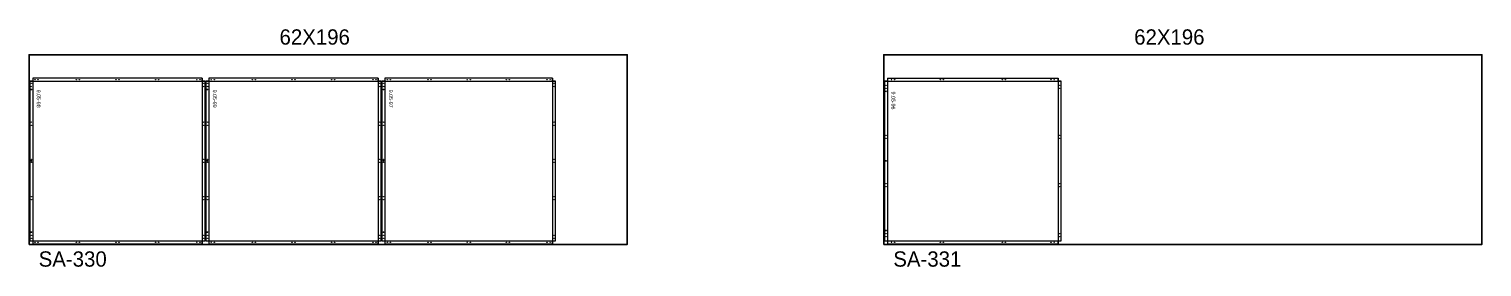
# Model space of a CAD drawing. Header units: inches. Extents: x 332 to 13969, y 521 to 599.
# Drawn here: x 13493.3 to 13969.3, y 521.7 to 599.4 of the extents above; entities that cross this region are included whole.
import ezdxf

# ---------------------------------------------------------------- set-up
doc = ezdxf.new("R2010")
doc.units = ezdxf.units.IN
doc.header["$MEASUREMENT"] = 0
for name, color, linetype, lineweight in [('ACM_Layer 1_Router Offset_Panel Cut', 1, 'Continuous', 9), ('ACM_Layer 3_Open Offset Countour_Route Lines', 4, 'Continuous', 9), ('ACM_Layer 4_Drill Centers_Rivet Holes', 3, 'Continuous', 9), ('ACM_Layer 5_Drill Centers_Weep Holes', 6, 'Continuous', 9)]:
    doc.layers.add(name, color=color, linetype=linetype, lineweight=lineweight)
doc.layers.add('ACM_Reference_Text', color=7, linetype='Continuous')
doc.styles.add('ER_Basic_SS', font='', dxfattribs={"height": 1.25})
doc.styles.get('ER_Basic_SS').set_extended_font_data('ER_Basic_SS')

# ---------------------------------------------------------------- blocks, each defined once
blk = doc.blocks.new('*U149')
for p, q in [((-97.75, -34.23), (-98, -34.23)), ((-97.75, -34.48), (-97.75, -34.23))]:
    blk.add_line(p, q)
blk.add_lwpolyline([(-98, -34.48), (98, -34.48), (98, 27.52), (-98, 27.52)], close=True)
at = {"insert": (-15.94, 35.85), "char_height": 5, "attachment_point": 1}
blk.add_mtext_dynamic_manual_height_columns('62X196', width=43.9641, gutter_width=1, heights=[0], dxfattribs=at)
blk = doc.blocks.new('*U150')
at = {"color": 0, "linetype": 'ByBlock', "lineweight": -2, "transparency": 16777216}
for p in [(7560, 0), (7840, 0)]:
    blk.add_blockref('*U149', p, dxfattribs=at)

msp = doc.modelspace()

# ---------------------------------------------------------------- linework, layer by layer
at = {"layer": 'ACM_Layer 1_Router Offset_Panel Cut'}
for p, q in [((13773.57, 582.4), (13773.57, 530.22)), ((13774.54, 582.4), (13773.57, 582.4)), ((13774.54, 583.37), (13774.54, 582.4)), ((13774.54, 583.37), (13830.52, 583.37)), ((13830.52, 582.4), (13830.52, 583.37)), ((13831.49, 582.4), (13830.52, 582.4)), ((13831.49, 530.22), (13831.49, 582.4)), ((13773.57, 530.22), (13774.54, 530.22)), ((13774.54, 530.22), (13774.54, 529.25)), ((13774.54, 529.25), (13830.52, 529.25)), ((13830.52, 529.25), (13830.52, 530.22)), ((13830.52, 530.22), (13831.49, 530.22))]:
    msp.add_line(p, q, dxfattribs=at)
for points in [[(13493.57, 582.4), (13493.57, 530.22), (13494.54, 530.22), (13494.54, 529.25), (13550.04, 529.25), (13550.04, 530.22), (13551.01, 530.22), (13551.01, 582.4), (13550.04, 582.4), (13550.04, 583.37), (13494.54, 583.37), (13494.54, 582.4)], [(13551.26, 582.4), (13551.26, 530.22), (13552.23, 530.22), (13552.23, 529.25), (13607.73, 529.25), (13607.73, 530.22), (13608.7, 530.22), (13608.7, 582.4), (13607.73, 582.4), (13607.73, 583.37), (13552.23, 583.37), (13552.23, 582.4)], [(13608.95, 582.4), (13608.95, 530.22), (13609.91, 530.22), (13609.91, 529.25), (13664.79, 529.25), (13664.79, 530.22), (13665.76, 530.22), (13665.76, 582.4), (13664.79, 582.4), (13664.79, 583.37), (13609.91, 583.37), (13609.91, 582.4)]]:
    msp.add_lwpolyline(points, close=True, dxfattribs=at)
at = {"layer": 'ACM_Layer 3_Open Offset Countour_Route Lines'}
for p, q in [((13493.57, 582.4), (13551.01, 582.4)), ((13494.54, 583.37), (13494.54, 529.25)), ((13550.04, 583.37), (13550.04, 529.25)), ((13551.26, 582.4), (13608.7, 582.4)), ((13552.23, 583.37), (13552.23, 529.25)), ((13607.73, 583.37), (13607.73, 529.25)), ((13608.95, 582.4), (13665.76, 582.4)), ((13609.91, 583.37), (13609.91, 529.25)), ((13664.79, 583.37), (13664.79, 529.25)), ((13773.57, 582.4), (13831.49, 582.4)), ((13774.54, 583.37), (13774.54, 529.25)), ((13830.52, 583.37), (13830.52, 529.25)), ((13493.57, 530.22), (13551.01, 530.22)), ((13551.26, 530.22), (13608.7, 530.22)), ((13608.95, 530.22), (13665.76, 530.22)), ((13773.57, 530.22), (13831.49, 530.22))]:
    msp.add_line(p, q, dxfattribs=at)
at = {"layer": 'ACM_Layer 4_Drill Centers_Rivet Holes'}
for centre in [(13494.06, 581.65), (13495.29, 582.89), (13496.29, 582.89), (13508.79, 582.89), (13509.79, 582.89), (13521.79, 582.89), (13522.79, 582.89), (13534.79, 582.89), (13535.79, 582.89), (13548.29, 582.89), (13549.29, 582.89), (13550.52, 581.65), (13551.74, 581.65), (13552.98, 582.89), (13553.98, 582.89), (13566.48, 582.89), (13567.48, 582.89), (13579.48, 582.89), (13580.48, 582.89), (13592.48, 582.89), (13593.48, 582.89), (13605.98, 582.89), (13606.98, 582.89), (13608.21, 581.65), (13609.43, 581.65), (13610.66, 582.89), (13611.66, 582.89), (13624.01, 582.89), (13625.01, 582.89), (13636.85, 582.89), (13637.85, 582.89), (13649.7, 582.89), (13650.7, 582.89), (13663.04, 582.89), (13664.04, 582.89), (13665.27, 581.65), (13774.06, 581.06), (13775.88, 582.89), (13776.88, 582.89), (13791.88, 582.89), (13792.88, 582.89), (13812.17, 582.89), (13813.17, 582.89), (13828.17, 582.89), (13829.17, 582.89), (13831, 581.06), (13494.06, 580.65), (13550.52, 580.65), (13551.74, 580.65), (13608.21, 580.65), (13609.43, 580.65), (13665.27, 580.65), (13774.06, 580.06), (13831, 580.06), (13494.06, 568.98), (13494.06, 567.98), (13550.52, 568.98), (13550.52, 567.98), (13551.74, 568.98), (13551.74, 567.98), (13608.21, 568.98), (13608.21, 567.98), (13609.43, 568.98), (13609.43, 567.98), (13665.27, 568.98), (13665.27, 567.98), (13774.06, 564.72), (13774.06, 563.72), (13831, 564.72), (13831, 563.72), (13494.06, 556.81), (13494.06, 555.81), (13550.52, 556.81), (13550.52, 555.81), (13551.74, 556.81), (13551.74, 555.81), (13608.21, 556.81), (13608.21, 555.81), (13609.43, 556.81), (13609.43, 555.81), (13665.27, 556.81), (13665.27, 555.81), (13774.06, 548.89), (13774.06, 547.89), (13831, 548.89), (13831, 547.89), (13494.06, 544.64), (13494.06, 543.64), (13550.52, 544.64), (13550.52, 543.64), (13551.74, 544.64), (13551.74, 543.64), (13608.21, 544.64), (13608.21, 543.64), (13609.43, 544.64), (13609.43, 543.64), (13665.27, 544.64), (13665.27, 543.64), (13494.06, 531.97), (13494.06, 530.97), (13495.29, 529.73), (13496.29, 529.73), (13508.79, 529.73), (13509.79, 529.73), (13521.79, 529.73), (13522.79, 529.73), (13534.79, 529.73), (13535.79, 529.73), (13548.29, 529.73), (13549.29, 529.73), (13550.52, 531.97), (13550.52, 530.97), (13551.74, 531.97), (13551.74, 530.97), (13552.98, 529.73), (13553.98, 529.73), (13566.48, 529.73), (13567.48, 529.73), (13579.48, 529.73), (13580.48, 529.73), (13592.48, 529.73), (13593.48, 529.73), (13605.98, 529.73), (13606.98, 529.73), (13608.21, 531.97), (13608.21, 530.97), (13609.43, 531.97), (13609.43, 530.97), (13610.66, 529.73), (13611.66, 529.73), (13624.01, 529.73), (13625.01, 529.73), (13636.85, 529.73), (13637.85, 529.73), (13649.7, 529.73), (13650.7, 529.73), (13663.04, 529.73), (13664.04, 529.73), (13665.27, 531.97), (13665.27, 530.97), (13774.06, 532.56), (13774.06, 531.56), (13775.88, 529.73), (13776.88, 529.73), (13791.88, 529.73), (13792.88, 529.73), (13812.17, 529.73), (13813.17, 529.73), (13828.17, 529.73), (13829.17, 529.73), (13831, 532.56), (13831, 531.56)]:
    msp.add_circle(centre, 0.0625, dxfattribs=at)
at = {"layer": 'ACM_Layer 5_Drill Centers_Weep Holes'}
for centre in [(13494.06, 579.65), (13551.74, 579.65), (13609.43, 579.65), (13774.06, 579.06), (13494.06, 556.34), (13551.74, 556.34), (13609.43, 556.34), (13774.06, 556.34), (13494.06, 533.03), (13551.74, 533.03), (13609.43, 533.03), (13774.06, 533.56)]:
    msp.add_circle(centre, 0.125, dxfattribs=at)

# ---------------------------------------------------------------- block references
msp.add_blockref('*U150', (6031.32, 563.48))

# ---------------------------------------------------------------- texts
at = {"char_height": 5, "attachment_point": 1}
for s, insert in [('SA-330', (13496.47, 526.74)), ('SA-331', (13776.47, 526.74))]:
    msp.add_mtext_dynamic_manual_height_columns(s, width=43.9641, gutter_width=1, heights=[0], dxfattribs=dict(at, insert=insert))
at = {"layer": 'ACM_Reference_Text', "style": 'ER_Basic_SS'}
for s, p in [('9.05-98', (13495.85, 579.59)), ('9.05-99', (13553.54, 579.59)), ('9.05-97', (13611.22, 579.59)), ('9.05-96', (13775.85, 579))]:
    msp.add_text(s, height=1.25, rotation=270, dxfattribs=at).set_placement(p)

doc.saveas('drawing.dxf')
